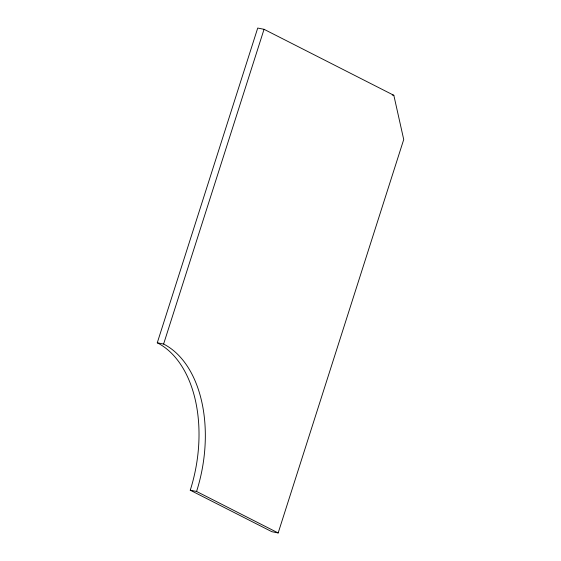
<?xml version="1.0" encoding="UTF-8"?>
<svg xmlns="http://www.w3.org/2000/svg" width="561" height="561" viewBox="0 0 561 561"><rect width="100%" height="100%" fill="white"/><g stroke="black" fill="none" stroke-linecap="round" stroke-linejoin="round"><path stroke-width="0.84" d="M157.276 342.792L257.723 28.05L264.049 29.305L393.829 95.3L403.724 139.521L278.165 532.95L271.84 531.695L190.256 490.209A119.093 75.532 -78.8 0 0 157.276 342.792L163.602 344.047A119.093 75.532 -78.8 0 1 196.574 491.464L278.165 532.95M163.602 344.047L264.049 29.305M392.251 94.984L393.829 95.3M190.256 490.209L196.574 491.464"/></g></svg>
